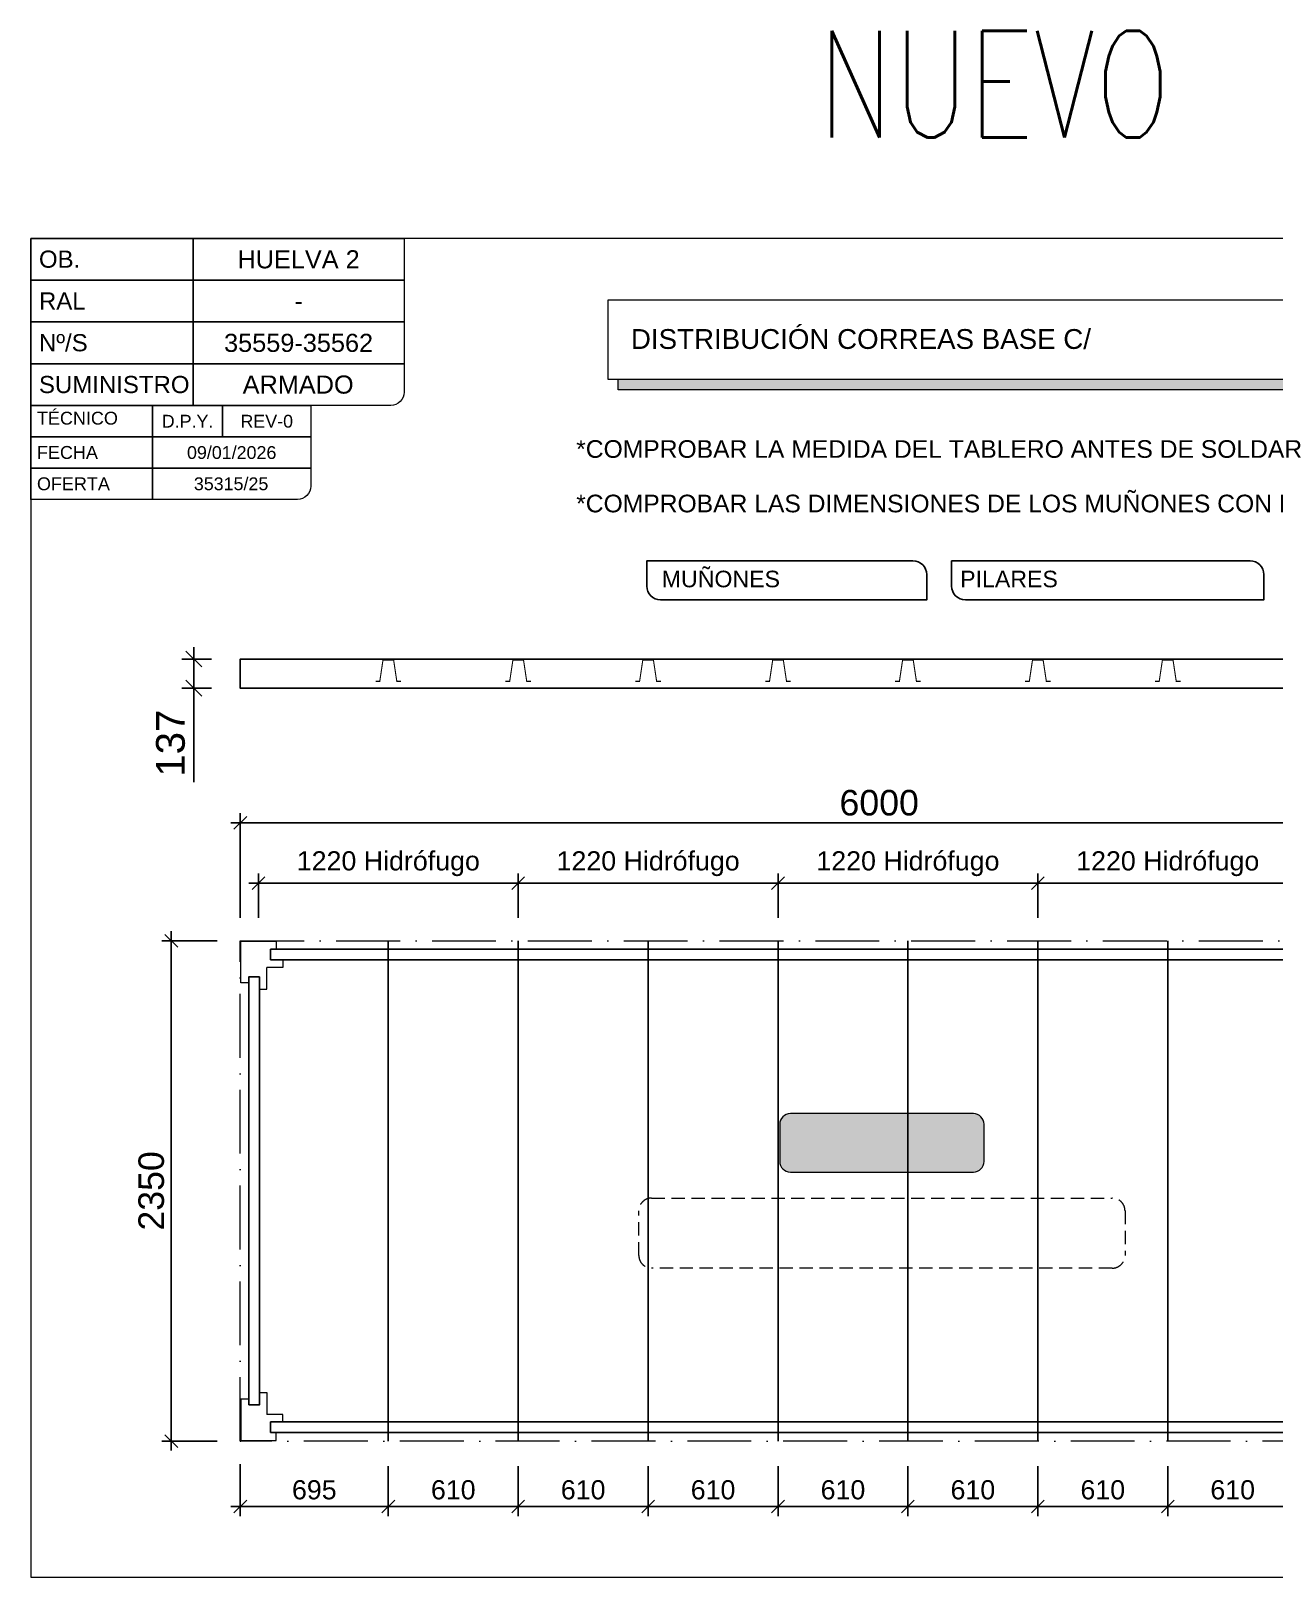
# Model space of a CAD drawing. Header units: millimetres. Extents: x 367645 to 474957, y -134457 to -104992.
# Drawn here: x 416651 to 422488, y -113025 to -105763 of the extents above; entities that cross this region are included whole.
import ezdxf
from ezdxf.enums import TextEntityAlignment as Align

# ---------------------------------------------------------------- set-up
doc = ezdxf.new("R2010")
doc.units = ezdxf.units.MM
doc.header["$LTSCALE"] = 25
doc.header["$PDMODE"] = 35
doc.header["$PDSIZE"] = 5
doc.linetypes.add('ACAD_ISO10W100', pattern=[18, 12, -3, 0, -3])
doc.linetypes.add('TRAZOS2', pattern=[0.375, 0.25, -0.125])
for name, color, linetype in [('_A-SOMBREJAT BLANC', 7, 'Continuous'), ('ALZ-CER-DIB', 8, 'Continuous'), ('ALZ-EST-BA-DIB', 3, 'Continuous'), ('CARRIL', 3, 'Continuous'), ('Ejes', 4, 'Continuous'), ('Estructura LF', 8, 'Continuous'), ('SOMBRAS', 7, 'Continuous'), ('TEXTO', 2, 'Continuous')]:
    doc.layers.add(name, color=color, linetype=linetype)
for name, color, linetype, lineweight in [('Cotas', 1, 'Continuous', 13), ('PL-LIM-CASETA', 8, 'ACAD_ISO10W100', 9), ('PL-PILARES', 2, 'Continuous', 18)]:
    doc.layers.add(name, color=color, linetype=linetype, lineweight=lineweight)
doc.styles.add('ARIAL', font='arial.ttf')
doc.styles.add('ROMANS', font='romans.shx', dxfattribs={"width": 0.75})
doc.styles.get("Standard").update_dxf_attribs({"font": 'arial.ttf'})
doc.dimstyles.new('PMP-T-60', dxfattribs={"dimscale": 60, "dimtxt": 1.8, "dimasz": 1, "dimexe": 0.75, "dimexo": 1.8, "dimgap": 0.5400000000000001, "dimtad": 1, "dimdec": 0, "dimzin": 0, "dimdsep": 46, "dimtxsty": 'ROMANS', "dimblk1": 'OBLIQUE', "dimblk2": 'OBLIQUE', "dimsah": 1, "dimcen": 1, "dimdle": 0.75, "dimadec": 0, "dimazin": 0, "dimtfac": 1, "dimtdec": 0, "dimtofl": 0, "dimtmove": 0, "dimatfit": 3, "dimldrblk": 'OBLIQUE', "dimfxl": 1, "dimtolj": 1, "dimtzin": 0, "dimarcsym": 0})
doc.dimstyles.new('PMP-T-75', dxfattribs={"dimscale": 75, "dimtxt": 1.8, "dimasz": 1, "dimexe": 0.75, "dimexo": 1.8, "dimgap": 0.5400000000000001, "dimtad": 1, "dimdec": 0, "dimzin": 0, "dimdsep": 46, "dimtxsty": 'ROMANS', "dimblk1": 'OBLIQUE', "dimblk2": 'OBLIQUE', "dimsah": 1, "dimcen": 1, "dimdle": 0.75, "dimadec": 0, "dimazin": 0, "dimtfac": 1, "dimtdec": 0, "dimtofl": 0, "dimtmove": 0, "dimatfit": 3, "dimldrblk": 'OBLIQUE', "dimfxl": 1, "dimtolj": 1, "dimtzin": 0, "dimarcsym": 0})

# ---------------------------------------------------------------- blocks, each defined once
blk = doc.blocks.new('_OBLIQUE')
at = {"color": 0, "linetype": 'ByBlock'}
blk.add_line((-0.5, -0.5), (0.5, 0.5), dxfattribs=at)
blk = doc.blocks.new('*D344')
at = {"layer": 'Cotas', "color": 0, "lineweight": -2, "transparency": 16777216}
for p, q in [((417416.0738188759, -108657.0565789912), (417416.0738188759, -108850.3065789911)), ((417498.7930660353, -108713.3065789912), (417359.8238188759, -108713.3065789912)), ((417498.7930660353, -108850.3065789911), (417359.8238188759, -108850.3065789911)), ((417416.0738188759, -108850.3065789911), (417416.0738188759, -109291.8693347892))]:
    blk.add_line(p, q, dxfattribs=at)
at = {"layer": 'Defpoints', "color": 0, "transparency": 16777216}
for p in [(417633.7930660352, -108713.3065789912), (417416.0738188759, -108850.3065789911), (417633.7930660354, -108850.3065789911)]:
    blk.add_point(p, dxfattribs=at)
at = {"layer": 'Cotas', "color": 0, "lineweight": -2, "transparency": 16777216, "xscale": 75, "yscale": 75, "zscale": 75}
for p, rotation in [((417416.0738188759, -108713.3065789912), 90), ((417416.0738188759, -108850.3065789911), 270)]:
    blk.add_blockref('_OBLIQUE', p, dxfattribs=dict(at, rotation=rotation))
at = {"layer": 'Cotas', "color": 0, "transparency": 16777216, "insert": (417306.6004218772, -109108.5879568902), "char_height": 135, "attachment_point": 5, "rotation": 90, "style": 'ARIAL'}
blk.add_mtext('\\A1;137', dxfattribs=at)
blk = doc.blocks.new('*D345')
at = {"layer": 'Cotas', "color": 0, "lineweight": -2, "transparency": 16777216}
for p, q in [((417309.8799635232, -109991.5867124924), (417309.8799635232, -112431.5867124924)), ((417525.7930660353, -110036.5867124923), (417264.8799635232, -110036.5867124923)), ((417525.7930660353, -112386.5867124925), (417264.8799635232, -112386.5867124925))]:
    blk.add_line(p, q, dxfattribs=at)
at = {"layer": 'Defpoints', "color": 0, "transparency": 16777216}
for p in [(417633.7930660354, -110036.5867124923), (417309.8799635232, -112386.5867124925), (417633.7930660354, -112386.5867124925)]:
    blk.add_point(p, dxfattribs=at)
at = {"layer": 'Cotas', "color": 0, "lineweight": -2, "transparency": 16777216, "xscale": 60, "yscale": 60, "zscale": 60}
for p, rotation in [((417309.8799635232, -110036.5867124923), 90), ((417309.8799635232, -112386.5867124925), 270)]:
    blk.add_blockref('_OBLIQUE', p, dxfattribs=dict(at, rotation=rotation))
at = {"layer": 'Cotas', "color": 0, "transparency": 16777216, "insert": (417216.170277302, -111211.5867124925), "char_height": 120, "attachment_point": 5, "rotation": 90, "style": 'ARIAL'}
blk.add_mtext('\\A1;2350', dxfattribs=at)
blk = doc.blocks.new('*D346')
at = {"layer": 'Cotas', "color": 0, "lineweight": -2, "transparency": 16777216}
for p, q in [((417633.7930660351, -109928.5867124923), (417633.7930660351, -109437.7321472028)), ((423633.7930660353, -109928.5867124923), (423633.7930660353, -109437.7321472028)), ((417588.793066035, -109482.7321472028), (423678.7930660351, -109482.7321472028))]:
    blk.add_line(p, q, dxfattribs=at)
at = {"layer": 'Defpoints', "color": 0, "transparency": 16777216}
for p in [(423633.7930660353, -109482.7321472028), (417633.7930660351, -110036.5867124923), (423633.7930660353, -110036.5867124923)]:
    blk.add_point(p, dxfattribs=at)
at = {"layer": 'Cotas', "color": 0, "lineweight": -2, "transparency": 16777216, "xscale": 60, "yscale": 60, "zscale": 60, "rotation": 180}
blk.add_blockref('_OBLIQUE', (417633.7930660351, -109482.7321472028), dxfattribs=at)
at = {"layer": 'Cotas', "color": 0, "lineweight": -2, "transparency": 16777216, "xscale": 60, "yscale": 60, "zscale": 60}
blk.add_blockref('_OBLIQUE', (423633.7930660353, -109482.7321472028), dxfattribs=at)
at = {"layer": 'Cotas', "color": 0, "transparency": 16777216, "insert": (420633.793066035, -109389.0633886762), "char_height": 120, "attachment_point": 5, "style": 'ARIAL'}
blk.add_mtext('\\A1;6000', dxfattribs=at)
blk = doc.blocks.new('*D348')
at = {"layer": 'Cotas', "color": 0, "lineweight": -2, "transparency": 16777216}
for p, q in [((417718.7930660353, -109928.5867124923), (417718.7930660353, -109721.3365785787)), ((418938.7930660353, -109928.5867124923), (418938.7930660353, -109721.3365785787)), ((417673.7930660353, -109766.3365785787), (418983.7930660353, -109766.3365785787))]:
    blk.add_line(p, q, dxfattribs=at)
at = {"layer": 'Defpoints', "color": 0, "transparency": 16777216}
for p in [(418938.7930660353, -109766.3365785787), (417718.7930660353, -110036.5867124923), (418938.7930660353, -110036.5867124923)]:
    blk.add_point(p, dxfattribs=at)
at = {"layer": 'Cotas', "color": 0, "lineweight": -2, "transparency": 16777216, "xscale": 60, "yscale": 60, "zscale": 60, "rotation": 180}
blk.add_blockref('_OBLIQUE', (417718.7930660353, -109766.3365785787), dxfattribs=at)
at = {"layer": 'Cotas', "color": 0, "lineweight": -2, "transparency": 16777216, "xscale": 60, "yscale": 60, "zscale": 60}
blk.add_blockref('_OBLIQUE', (418938.7930660353, -109766.3365785787), dxfattribs=at)
at = {"layer": 'Cotas', "color": 0, "transparency": 16777216, "insert": (418328.7930660353, -109674.9393070917), "char_height": 90, "attachment_point": 5, "style": 'ARIAL'}
blk.add_mtext('\\A1;1220 Hidrófugo', dxfattribs=at)
blk = doc.blocks.new('*D349')
at = {"layer": 'Cotas', "color": 0, "lineweight": -2, "transparency": 16777216}
for p, q in [((418328.7930660354, -112504.5867124923), (418328.7930660354, -112739.2944789973)), ((418938.7930660353, -112504.5867124923), (418938.7930660353, -112739.2944789973)), ((418283.7930660354, -112694.2944789973), (418983.7930660353, -112694.2944789973))]:
    blk.add_line(p, q, dxfattribs=at)
at = {"layer": 'Defpoints', "color": 0, "transparency": 16777216}
for p in [(418328.7930660354, -112396.5867124923), (418938.7930660353, -112396.5867124923), (418938.7930660353, -112694.2944789973)]:
    blk.add_point(p, dxfattribs=at)
at = {"layer": 'Cotas', "color": 0, "lineweight": -2, "transparency": 16777216, "xscale": 60, "yscale": 60, "zscale": 60, "rotation": 180}
blk.add_blockref('_OBLIQUE', (418328.7930660354, -112694.2944789973), dxfattribs=at)
at = {"layer": 'Cotas', "color": 0, "lineweight": -2, "transparency": 16777216, "xscale": 60, "yscale": 60, "zscale": 60}
blk.add_blockref('_OBLIQUE', (418938.7930660353, -112694.2944789973), dxfattribs=at)
at = {"layer": 'Cotas', "color": 0, "transparency": 16777216, "insert": (418633.7930660353, -112615.9429101023), "char_height": 90, "attachment_point": 5, "style": 'ARIAL'}
blk.add_mtext('\\A1;610', dxfattribs=at)
blk = doc.blocks.new('*D350')
at = {"layer": 'Cotas', "color": 0, "lineweight": -2, "transparency": 16777216}
for p, q in [((417633.7930660352, -112494.5867124923), (417633.7930660352, -112739.2944789973)), ((418328.7930660354, -112504.5867124923), (418328.7930660354, -112739.2944789973)), ((417588.7930660352, -112694.2944789973), (418373.7930660353, -112694.2944789973))]:
    blk.add_line(p, q, dxfattribs=at)
at = {"layer": 'Defpoints', "color": 0, "transparency": 16777216}
for p in [(417633.7930660352, -112386.5867124923), (418328.7930660354, -112396.5867124923), (418328.7930660354, -112694.2944789973)]:
    blk.add_point(p, dxfattribs=at)
at = {"layer": 'Cotas', "color": 0, "lineweight": -2, "transparency": 16777216, "xscale": 60, "yscale": 60, "zscale": 60, "rotation": 180}
blk.add_blockref('_OBLIQUE', (417633.7930660352, -112694.2944789973), dxfattribs=at)
at = {"layer": 'Cotas', "color": 0, "lineweight": -2, "transparency": 16777216, "xscale": 60, "yscale": 60, "zscale": 60}
blk.add_blockref('_OBLIQUE', (418328.7930660354, -112694.2944789973), dxfattribs=at)
at = {"layer": 'Cotas', "color": 0, "transparency": 16777216, "insert": (417981.2930660353, -112615.9429101023), "char_height": 90, "attachment_point": 5, "style": 'ARIAL'}
blk.add_mtext('\\A1;695', dxfattribs=at)
blk = doc.blocks.new('*D352')
at = {"layer": 'Cotas', "color": 0, "lineweight": -2, "transparency": 16777216}
for p, q in [((418938.7930660353, -109928.5867124923), (418938.7930660353, -109721.3365785787)), ((420158.7930660353, -109928.5867124923), (420158.7930660353, -109721.3365785787)), ((418893.7930660354, -109766.3365785787), (420203.7930660353, -109766.3365785787))]:
    blk.add_line(p, q, dxfattribs=at)
at = {"layer": 'Defpoints', "color": 0, "transparency": 16777216}
for p in [(420158.7930660353, -109766.3365785787), (418938.7930660353, -110036.5867124923), (420158.7930660353, -110036.5867124923)]:
    blk.add_point(p, dxfattribs=at)
at = {"layer": 'Cotas', "color": 0, "lineweight": -2, "transparency": 16777216, "xscale": 60, "yscale": 60, "zscale": 60, "rotation": 180}
blk.add_blockref('_OBLIQUE', (418938.7930660353, -109766.3365785787), dxfattribs=at)
at = {"layer": 'Cotas', "color": 0, "lineweight": -2, "transparency": 16777216, "xscale": 60, "yscale": 60, "zscale": 60}
blk.add_blockref('_OBLIQUE', (420158.7930660353, -109766.3365785787), dxfattribs=at)
at = {"layer": 'Cotas', "color": 0, "transparency": 16777216, "insert": (419548.7930660353, -109674.9393070917), "char_height": 90, "attachment_point": 5, "style": 'ARIAL'}
blk.add_mtext('\\A1;1220 Hidrófugo', dxfattribs=at)
blk = doc.blocks.new('*D353')
at = {"layer": 'Cotas', "color": 0, "lineweight": -2, "transparency": 16777216}
for p, q in [((419548.7930660354, -112504.5867124923), (419548.7930660354, -112739.2944789973)), ((420158.7930660353, -112504.5867124923), (420158.7930660353, -112739.2944789973)), ((419503.7930660354, -112694.2944789973), (420203.7930660353, -112694.2944789973))]:
    blk.add_line(p, q, dxfattribs=at)
at = {"layer": 'Defpoints', "color": 0, "transparency": 16777216}
for p in [(419548.7930660354, -112396.5867124923), (420158.7930660353, -112396.5867124923), (420158.7930660353, -112694.2944789973)]:
    blk.add_point(p, dxfattribs=at)
at = {"layer": 'Cotas', "color": 0, "lineweight": -2, "transparency": 16777216, "xscale": 60, "yscale": 60, "zscale": 60, "rotation": 180}
blk.add_blockref('_OBLIQUE', (419548.7930660354, -112694.2944789973), dxfattribs=at)
at = {"layer": 'Cotas', "color": 0, "lineweight": -2, "transparency": 16777216, "xscale": 60, "yscale": 60, "zscale": 60}
blk.add_blockref('_OBLIQUE', (420158.7930660353, -112694.2944789973), dxfattribs=at)
at = {"layer": 'Cotas', "color": 0, "transparency": 16777216, "insert": (419853.7930660353, -112615.9429101023), "char_height": 90, "attachment_point": 5, "style": 'ARIAL'}
blk.add_mtext('\\A1;610', dxfattribs=at)
blk = doc.blocks.new('*D354')
at = {"layer": 'Cotas', "color": 0, "lineweight": -2, "transparency": 16777216}
for p, q in [((420158.7930660353, -109928.5867124923), (420158.7930660353, -109721.3365785786)), ((421378.7930660354, -109928.5867124923), (421378.7930660354, -109721.3365785786)), ((420113.7930660354, -109766.3365785786), (421423.7930660353, -109766.3365785786))]:
    blk.add_line(p, q, dxfattribs=at)
at = {"layer": 'Defpoints', "color": 0, "transparency": 16777216}
for p in [(421378.7930660354, -109766.3365785786), (420158.7930660353, -110036.5867124923), (421378.7930660354, -110036.5867124923)]:
    blk.add_point(p, dxfattribs=at)
at = {"layer": 'Cotas', "color": 0, "lineweight": -2, "transparency": 16777216, "xscale": 60, "yscale": 60, "zscale": 60, "rotation": 180}
blk.add_blockref('_OBLIQUE', (420158.7930660353, -109766.3365785786), dxfattribs=at)
at = {"layer": 'Cotas', "color": 0, "lineweight": -2, "transparency": 16777216, "xscale": 60, "yscale": 60, "zscale": 60}
blk.add_blockref('_OBLIQUE', (421378.7930660354, -109766.3365785786), dxfattribs=at)
at = {"layer": 'Cotas', "color": 0, "transparency": 16777216, "insert": (420768.7930660354, -109674.9393070916), "char_height": 90, "attachment_point": 5, "style": 'ARIAL'}
blk.add_mtext('\\A1;1220 Hidrófugo', dxfattribs=at)
blk = doc.blocks.new('*D355')
at = {"layer": 'Cotas', "color": 0, "lineweight": -2, "transparency": 16777216}
for p, q in [((420768.7930660354, -112504.5867124923), (420768.7930660354, -112739.2944789973)), ((421378.7930660354, -112504.5867124923), (421378.7930660354, -112739.2944789973)), ((420723.7930660354, -112694.2944789973), (421423.7930660353, -112694.2944789973))]:
    blk.add_line(p, q, dxfattribs=at)
at = {"layer": 'Defpoints', "color": 0, "transparency": 16777216}
for p in [(420768.7930660354, -112396.5867124923), (421378.7930660354, -112396.5867124923), (421378.7930660354, -112694.2944789973)]:
    blk.add_point(p, dxfattribs=at)
at = {"layer": 'Cotas', "color": 0, "lineweight": -2, "transparency": 16777216, "xscale": 60, "yscale": 60, "zscale": 60, "rotation": 180}
blk.add_blockref('_OBLIQUE', (420768.7930660354, -112694.2944789973), dxfattribs=at)
at = {"layer": 'Cotas', "color": 0, "lineweight": -2, "transparency": 16777216, "xscale": 60, "yscale": 60, "zscale": 60}
blk.add_blockref('_OBLIQUE', (421378.7930660354, -112694.2944789973), dxfattribs=at)
at = {"layer": 'Cotas', "color": 0, "transparency": 16777216, "insert": (421073.7930660353, -112615.9429101023), "char_height": 90, "attachment_point": 5, "style": 'ARIAL'}
blk.add_mtext('\\A1;610', dxfattribs=at)
blk = doc.blocks.new('*D356')
at = {"layer": 'Cotas', "color": 0, "lineweight": -2, "transparency": 16777216}
for p, q in [((421378.7930660354, -109928.5867124923), (421378.7930660354, -109721.3365785786)), ((422598.7930660354, -109928.5867124923), (422598.7930660354, -109721.3365785786)), ((421333.7930660354, -109766.3365785786), (422643.7930660353, -109766.3365785786))]:
    blk.add_line(p, q, dxfattribs=at)
at = {"layer": 'Defpoints', "color": 0, "transparency": 16777216}
for p in [(422598.7930660354, -109766.3365785786), (421378.7930660354, -110036.5867124923), (422598.7930660354, -110036.5867124923)]:
    blk.add_point(p, dxfattribs=at)
at = {"layer": 'Cotas', "color": 0, "lineweight": -2, "transparency": 16777216, "xscale": 60, "yscale": 60, "zscale": 60, "rotation": 180}
blk.add_blockref('_OBLIQUE', (421378.7930660354, -109766.3365785786), dxfattribs=at)
at = {"layer": 'Cotas', "color": 0, "lineweight": -2, "transparency": 16777216, "xscale": 60, "yscale": 60, "zscale": 60}
blk.add_blockref('_OBLIQUE', (422598.7930660354, -109766.3365785786), dxfattribs=at)
at = {"layer": 'Cotas', "color": 0, "transparency": 16777216, "insert": (421988.7930660354, -109674.9393070916), "char_height": 90, "attachment_point": 5, "style": 'ARIAL'}
blk.add_mtext('\\A1;1220 Hidrófugo', dxfattribs=at)
blk = doc.blocks.new('*D357')
at = {"layer": 'Cotas', "color": 0, "lineweight": -2, "transparency": 16777216}
for p, q in [((421988.7930660354, -112504.5867124923), (421988.7930660354, -112739.2944789973)), ((422598.7930660354, -112504.5867124923), (422598.7930660354, -112739.2944789973)), ((421943.7930660354, -112694.2944789973), (422643.7930660353, -112694.2944789973))]:
    blk.add_line(p, q, dxfattribs=at)
at = {"layer": 'Defpoints', "color": 0, "transparency": 16777216}
for p in [(421988.7930660354, -112396.5867124923), (422598.7930660354, -112396.5867124923), (422598.7930660354, -112694.2944789973)]:
    blk.add_point(p, dxfattribs=at)
at = {"layer": 'Cotas', "color": 0, "lineweight": -2, "transparency": 16777216, "xscale": 60, "yscale": 60, "zscale": 60, "rotation": 180}
blk.add_blockref('_OBLIQUE', (421988.7930660354, -112694.2944789973), dxfattribs=at)
at = {"layer": 'Cotas', "color": 0, "lineweight": -2, "transparency": 16777216, "xscale": 60, "yscale": 60, "zscale": 60}
blk.add_blockref('_OBLIQUE', (422598.7930660354, -112694.2944789973), dxfattribs=at)
at = {"layer": 'Cotas', "color": 0, "transparency": 16777216, "insert": (422293.7930660353, -112615.9429101023), "char_height": 90, "attachment_point": 5, "style": 'ARIAL'}
blk.add_mtext('\\A1;610', dxfattribs=at)
blk = doc.blocks.new('*D358')
at = {"layer": 'Cotas', "color": 0, "lineweight": -2, "transparency": 16777216}
for p, q in [((418938.7930660354, -112504.5867124924), (418938.7930660354, -112739.2944789974)), ((419548.7930660353, -112504.5867124924), (419548.7930660353, -112739.2944789974)), ((418893.7930660355, -112694.2944789974), (419593.7930660353, -112694.2944789974))]:
    blk.add_line(p, q, dxfattribs=at)
at = {"layer": 'Defpoints', "color": 0, "transparency": 16777216}
for p in [(418938.7930660354, -112396.5867124924), (419548.7930660353, -112396.5867124924), (419548.7930660353, -112694.2944789974)]:
    blk.add_point(p, dxfattribs=at)
at = {"layer": 'Cotas', "color": 0, "lineweight": -2, "transparency": 16777216, "xscale": 60, "yscale": 60, "zscale": 60, "rotation": 180}
blk.add_blockref('_OBLIQUE', (418938.7930660354, -112694.2944789974), dxfattribs=at)
at = {"layer": 'Cotas', "color": 0, "lineweight": -2, "transparency": 16777216, "xscale": 60, "yscale": 60, "zscale": 60}
blk.add_blockref('_OBLIQUE', (419548.7930660353, -112694.2944789974), dxfattribs=at)
at = {"layer": 'Cotas', "color": 0, "transparency": 16777216, "insert": (419243.7930660354, -112615.9429101024), "char_height": 90, "attachment_point": 5, "style": 'ARIAL'}
blk.add_mtext('\\A1;610', dxfattribs=at)
blk = doc.blocks.new('*D359')
at = {"layer": 'Cotas', "color": 0, "lineweight": -2, "transparency": 16777216}
for p, q in [((420158.7930660356, -112504.5867124923), (420158.7930660356, -112739.2944789973)), ((420768.7930660354, -112504.5867124923), (420768.7930660354, -112739.2944789973)), ((420113.7930660356, -112694.2944789973), (420813.7930660353, -112694.2944789973))]:
    blk.add_line(p, q, dxfattribs=at)
at = {"layer": 'Defpoints', "color": 0, "transparency": 16777216}
for p in [(420158.7930660356, -112396.5867124923), (420768.7930660354, -112396.5867124923), (420768.7930660354, -112694.2944789973)]:
    blk.add_point(p, dxfattribs=at)
at = {"layer": 'Cotas', "color": 0, "lineweight": -2, "transparency": 16777216, "xscale": 60, "yscale": 60, "zscale": 60, "rotation": 180}
blk.add_blockref('_OBLIQUE', (420158.7930660356, -112694.2944789973), dxfattribs=at)
at = {"layer": 'Cotas', "color": 0, "lineweight": -2, "transparency": 16777216, "xscale": 60, "yscale": 60, "zscale": 60}
blk.add_blockref('_OBLIQUE', (420768.7930660354, -112694.2944789973), dxfattribs=at)
at = {"layer": 'Cotas', "color": 0, "transparency": 16777216, "insert": (420463.7930660354, -112615.9429101023), "char_height": 90, "attachment_point": 5, "style": 'ARIAL'}
blk.add_mtext('\\A1;610', dxfattribs=at)
blk = doc.blocks.new('*D360')
at = {"layer": 'Cotas', "color": 0, "lineweight": -2, "transparency": 16777216}
for p, q in [((421378.7930660356, -112504.5867124923), (421378.7930660356, -112739.2944789973)), ((421988.7930660354, -112504.5867124923), (421988.7930660354, -112739.2944789973)), ((421333.7930660356, -112694.2944789973), (422033.7930660353, -112694.2944789973))]:
    blk.add_line(p, q, dxfattribs=at)
at = {"layer": 'Defpoints', "color": 0, "transparency": 16777216}
for p in [(421378.7930660356, -112396.5867124923), (421988.7930660354, -112396.5867124923), (421988.7930660354, -112694.2944789973)]:
    blk.add_point(p, dxfattribs=at)
at = {"layer": 'Cotas', "color": 0, "lineweight": -2, "transparency": 16777216, "xscale": 60, "yscale": 60, "zscale": 60, "rotation": 180}
blk.add_blockref('_OBLIQUE', (421378.7930660356, -112694.2944789973), dxfattribs=at)
at = {"layer": 'Cotas', "color": 0, "lineweight": -2, "transparency": 16777216, "xscale": 60, "yscale": 60, "zscale": 60}
blk.add_blockref('_OBLIQUE', (421988.7930660354, -112694.2944789973), dxfattribs=at)
at = {"layer": 'Cotas', "color": 0, "transparency": 16777216, "insert": (421683.7930660354, -112615.9429101023), "char_height": 90, "attachment_point": 5, "style": 'ARIAL'}
blk.add_mtext('\\A1;610', dxfattribs=at)
blk = doc.blocks.new('RECUADROS MEDIDAS PILARES - MUÑONES')
at = {"layer": 'TEXTO', "color": 5}
for points in [[(-181.7848605138133, 0), (-1431.506919385923, 0), (-1431.506919385923, -118.572536593565, 0.4142135623730951), (-1366.661986156832, -183.417469822627), (-116.9399272845476, -183.417469822627), (-116.9399272845476, -64.84493322912022, 0.4142135623730951)], [(1401.150586014671, 0), (0, 0), (0, -118.572536593565, 0.4142135623730951), (64.84493322909111, -183.417469822627), (1465.995519243588, -183.417469822627), (1465.995519243588, -64.84493322912022, 0.4142135623730951)]]:
    blk.add_lwpolyline(points, format="xyb", close=True, dxfattribs=at)
at = {"layer": 'TEXTO', "color": 5, "style": 'ARIAL'}
for s, p in [(' MUÑONES ', (-1391.560626826074, -124.1830782154284)), ('PILARES ', (39.94629256002372, -124.1830782154284))]:
    blk.add_text(s, height=77.8139198748949, dxfattribs=at).set_placement(p)
for tag, p in [('MUÑONES', (-167.1637285270844, -91.70873491129896)), ('PILARES', (1415.771718001051, -91.70873491129896))]:
    blk.add_attdef(tag, text='', height=77.8139198748949, dxfattribs=at).set_placement(p, align=Align.MIDDLE_RIGHT)
blk = doc.blocks.new('RECUADRO TÍTULO PLANO')
at = {"layer": '_A-SOMBREJAT BLANC'}
h = blk.add_hatch(color=7, dxfattribs=at)
h.dxf.hatch_style = 1
h.paths.add_polyline_path([(1676.562965167686, -47.15003236467601), (1625.051092675828, -47.15003236467601), (1625.051092675828, -374.2477432525484), (-1577.90106031124, -374.2477432525484), (-1577.90106031124, -421.3977756172243), (1676.562965167686, -421.3977756172243)])
at = {"layer": 'Cotas'}
blk.add_lwpolyline([(-1625.051092675828, 0), (1625.051092675828, 0), (1625.051092675828, -374.2477432525484), (-1625.051092675828, -374.2477432525484)], close=True, dxfattribs=at)
blk.add_lwpolyline([(1625.051092675828, -47.15003236467601), (1676.562965167686, -47.15003236467601), (1676.562965167686, -421.3977756172243), (-1577.90106031124, -421.3977756172243), (-1577.90106031124, -374.2477432525484)], dxfattribs=at)
at = {"layer": 'TEXTO', "style": 'ARIAL'}
blk.add_text('DISTRIBUCIÓN CORREAS BASE C/', height=93.09413147860595, dxfattribs=at).set_placement((-1517.966445282858, -229.8752468653838))
blk.add_attdef('TABLERO', (717.3500722852768, -229.8752468653983), '', height=93.09413147860595, dxfattribs=at)
blk = doc.blocks.new('CORREA BASE')
at = {"layer": 'ALZ-CER-DIB', "const_width": 5}
blk.add_lwpolyline([(-60, -100), (-40, -100), (-25, 0), (25, 0), (40, -100), (60, -100)], dxfattribs=at)
blk = doc.blocks.new('RECUADRO TABLERO Y SUELO')
at = {"layer": 'Cotas', "linetype": 'TRAZOS2', "ltscale": 10, "transparency": 33554559}
blk.add_lwpolyline([(-1081.597046915442, 164.5221550817659), (1081.597046915267, 164.5221550817659, -0.4142135623730951), (1141.546507990686, 104.5726940063759), (1141.546507990686, -104.5726940063468, -0.4142135623730951), (1081.597046915267, -164.5221550817659), (-1081.597046915442, -164.5221550817659, -0.4142135623730951), (-1141.546507990744, -104.5726940063468), (-1141.546507990744, 104.5726940063759, -0.4142135623730951)], format="xyb", close=True, dxfattribs=at)
at = {"layer": 'TEXTO', "style": 'ARIAL'}
blk.add_attdef('TABLERO_SUELO', text='', height=107.909, dxfattribs=at).set_placement((0, 0), align=Align.MIDDLE_CENTER)
blk = doc.blocks.new('PILAR PANEL 50 ANCHO 2350')
at = {"layer": 'PL-PILARES'}
for p, q in [((0, 0), (-2, 0)), ((-169, -2.000000000014551), (-169, -40.00000000001453)), ((-2, -2.000000000014551), (-169, -2.000000000014551)), ((-169, -40.00000000001453), (-141.9999999999418, -39.99999999998546)), ((-141.9999999999418, -39.99999999998546), (-141.9999999998836, -89.99999999998545)), ((-2, -197.0000000000145), (-2, -2.000000000014551)), ((-200, -89.99999999995634), (-141.9999999998836, -89.99999999998545)), ((-200, -89.99999999995634), (-200, -124.9999999999563)), ((-200, -124.9999999999563), (-124.9999999999418, -124.9999999999563)), ((-124.9999999998836, -228.0000000000145), (-124.9999999999418, -124.9999999999563)), ((-40, -170.0000000000145), (-89.99999999994178, -170.0000000000145)), ((-89.99999999994178, -170.0000000000145), (-89.99999999994178, -228.0000000000145)), ((-40, -170.0000000000145), (-40, -197.0000000000145)), ((-89.99999999988358, -228.0000000000145), (-124.9999999998836, -228.0000000000145))]:
    blk.add_line(p, q, dxfattribs=at)
blk.add_lwpolyline([(-40, -197.0000000000145), (-2, -197.0000000000145)], dxfattribs=at)
blk = doc.blocks.new('BLOQUE NÚMERO SERIE')
at = {"layer": 'SOMBRAS', "transparency": 33554495}
h = blk.add_hatch(color=3, dxfattribs=at)
h.dxf.hatch_style = 1
edge = h.paths.add_edge_path()
edge.add_arc((-429.9241278418628, 87.21737621191991), 50.00000000008737, 89.99999999989983, 179.9999999998998)
edge.add_line((-479.9241278419501, 87.21737621200737), (-479.9241278419501, -87.21737621199283))
edge.add_arc((-429.9241278418627, -87.21737621190539), 50.00000000008743, 180.0000000001001, 270.0000000001001)
edge.add_line((-429.9241278417754, -137.2173762119928), (429.9241278416594, -137.2173762119928))
edge.add_arc((429.9241278417174, -87.2173762119348), 50.00000000005797, 269.9999999999335, 359.9999999999336)
edge.add_line((479.9241278417754, -87.21737621199281), (479.9241278417754, 87.21737621200737))
edge.add_arc((429.9241278417174, 87.21737621194931), 50.00000000005792, 6.64894e-11, 90.0000000000665)
edge.add_line((429.9241278416594, 137.2173762120073), (-429.9241278417754, 137.2173762120073))
at = {"layer": 'Cotas', "color": 2}
blk.add_lwpolyline([(-429.9241278417754, 137.2173762120073, 0.4142135623730951), (-479.9241278419501, 87.21737621200737), (-479.9241278419501, -87.21737621199281, 0.4142135623730951), (-429.9241278417754, -137.2173762119928), (429.9241278416594, -137.2173762119928, 0.4142135623730951), (479.9241278417754, -87.21737621199281), (479.9241278417754, 87.21737621200737, 0.4142135623730951), (429.9241278416594, 137.2173762120073)], format="xyb", close=True, dxfattribs=at)
at = {"layer": 'TEXTO', "style": 'ARIAL'}
blk.add_attdef('SERIE', text='', height=90, dxfattribs=at).set_placement((-1.164153e-10, 1.45519e-11), align=Align.MIDDLE_CENTER)

msp = doc.modelspace()

# ---------------------------------------------------------------- linework, layer by layer
at = {"layer": 'ALZ-EST-BA-DIB', "color": 3, "elevation": 3.567037e-10}
msp.add_lwpolyline([(423633.7930660353, -108713.3065789996), (423633.7930660353, -108850.306578991), (417633.7930660351, -108850.306578991), (417633.7930660351, -108713.3065789911)], close=True, dxfattribs=at)
at = {"layer": 'CARRIL', "color": 8}
for points in [[(417775.7930660352, -110126.5867124923), (423491.7930660352, -110126.5867124923), (423491.7930660352, -110076.5867124923), (417775.7930660352, -110076.5867124923)], [(417673.7930660353, -112216.5867124923), (417723.7930660353, -112216.5867124923), (417723.7930660353, -110206.5867124923), (417673.7930660353, -110206.5867124923)], [(417775.7930660352, -112346.5867124923), (423491.7930660352, -112346.5867124923), (423491.7930660352, -112296.5867124923), (417775.7930660352, -112296.5867124923)]]:
    msp.add_lwpolyline(points, close=True, dxfattribs=at)
at = {"layer": 'Cotas', "elevation": 1.457009e-10}
for points in [[(416650.6232348925, -106737.7698060971), (417411.8915387533, -106737.7698060971), (417411.8915387533, -106934.031517849), (416650.6232348925, -106934.031517849)], [(416650.6232348925, -113025.3543739985), (425541.7514972026, -113025.3543739985), (425541.7514972026, -106737.7698060971), (416650.6232348925, -106737.7698060971)], [(417411.8915387533, -106737.7698060971), (418403.1021435571, -106737.7698060971), (418403.1021435571, -106934.031517849), (417411.8915387533, -106934.031517849)], [(416650.6232348925, -106934.031517849), (417411.8915387533, -106934.031517849), (417411.8915387533, -107130.293229601), (416650.6232348925, -107130.293229601)], [(417411.8915387533, -106934.031517849), (418403.1021435571, -106934.031517849), (418403.1021435571, -107130.293229601), (417411.8915387533, -107130.293229601)], [(416650.6232348925, -107130.293229601), (417411.8915387533, -107130.293229601), (417411.8915387533, -107326.5549413529), (416650.6232348925, -107326.5549413529)], [(417411.8915387533, -107130.293229601), (418403.1021435571, -107130.293229601), (418403.1021435571, -107326.5549413529), (417411.8915387533, -107326.5549413529)], [(416650.6232348925, -107326.5549413529), (417411.8915387533, -107326.5549413529), (417411.8915387533, -107522.816653105), (416650.6232348925, -107522.816653105)], [(416650.6232348925, -107522.816653105), (417221.5744627871, -107522.816653105), (417221.5744627871, -107670.012936919), (416650.6232348925, -107670.012936919)], [(417221.5744627871, -107522.816653105), (417964.9824163903, -107522.816653105), (417964.9824163903, -107670.012936919), (417221.5744627871, -107670.012936919)], [(417550.9215925194, -107522.816653105), (417550.9215925194, -107670.012936919)], [(416650.6232348925, -107670.012936919), (417221.5744627871, -107670.012936919), (417221.5744627871, -107817.2092207329), (416650.6232348925, -107817.2092207329)], [(417221.5744627871, -107670.012936919), (417964.9824163903, -107670.012936919), (417964.9824163903, -107817.2092207329), (417221.5744627871, -107817.2092207329)], [(416650.6232348925, -107817.2092207329), (417221.5744627871, -107817.2092207329), (417221.5744627871, -107964.4055045469), (416650.6232348925, -107964.4055045469)]]:
    msp.add_lwpolyline(points, close=True, dxfattribs=at)
for points in [[(417411.8915387533, -107326.5549413529), (418403.1021435571, -107326.5549413529), (418403.1021435571, -107460.2012924311, -0.4142135623730951), (418340.4896382569, -107522.816653105), (417411.8915387533, -107522.816653105)], [(417221.5744627871, -107817.2092207329), (417964.9824163903, -107817.2092207329), (417964.9824163903, -107901.790143873, -0.4142135623730951), (417902.3699110907, -107964.4055045469), (417221.5744627871, -107964.4055045469)]]:
    msp.add_lwpolyline(points, format="xyb", close=True, dxfattribs=at)
at = {"layer": 'Ejes'}
for p, q in [((418328.7930660353, -110036.5867124923), (418328.7930660353, -112386.5867124923)), ((418938.7930660353, -110036.5867124923), (418938.7930660353, -112386.5867124923)), ((419548.7930660353, -110036.5867124923), (419548.7930660353, -112386.5867124923)), ((420158.7930660353, -110036.5867124923), (420158.7930660353, -112386.5867124923)), ((420768.7930660354, -110036.5867124923), (420768.7930660354, -112386.5867124923)), ((421378.7930660354, -110036.5867124923), (421378.7930660354, -112386.5867124923)), ((421988.7930660354, -110036.5867124923), (421988.7930660354, -112386.5867124923))]:
    msp.add_line(p, q, dxfattribs=at)
at = {"layer": 'Estructura LF'}
msp.add_line((417673.7930660353, -110206.5867124923), (417713.7930660351, -110206.5867124923), dxfattribs=at)
at = {"layer": 'PL-LIM-CASETA', "color": 253}
msp.add_lwpolyline([(417633.7930660351, -110036.5867124923), (423633.7930660353, -110036.5867124923), (423633.7930660353, -112386.5867124923), (417633.7930660351, -112386.5867124923)], close=True, dxfattribs=at)

# ---------------------------------------------------------------- block references
for name, p in [('RECUADRO TÍTULO PLANO', (420985.9827332678, -107027.0167239165)), ('RECUADROS MEDIDAS PILARES - MUÑONES', (420973.9829166701, -108252.268732267)), ('CORREA BASE', (418328.7930660353, -108718.3065789995)), ('CORREA BASE', (418938.7930660353, -108718.3065789995)), ('CORREA BASE', (419548.7930660353, -108718.3065789995)), ('CORREA BASE', (420158.7930660353, -108718.3065789995)), ('CORREA BASE', (420768.7930660354, -108718.3065789994)), ('CORREA BASE', (421378.7930660354, -108718.3065789994)), ('CORREA BASE', (421988.7930660354, -108718.3065789994)), ('BLOQUE NÚMERO SERIE', (420646.6475047874, -110985.9500500805)), ('RECUADRO TABLERO Y SUELO', (420646.6475047874, -111409.9185960344))]:
    msp.add_blockref(name, p)
at = {"layer": 'PL-PILARES', "xscale": -1}
msp.add_blockref('PILAR PANEL 50 ANCHO 2350', (417633.7930660352, -110036.5867124923), dxfattribs=at)
at = {"layer": 'PL-PILARES', "rotation": 180}
msp.add_blockref('PILAR PANEL 50 ANCHO 2350', (417633.7930660352, -112386.5867124923), dxfattribs=at)

# ---------------------------------------------------------------- texts
at = {"layer": 'CARRIL', "insert": (420346.638487928, -105763.3378919169), "char_height": 500, "width": 5579.14777942372, "attachment_point": 1, "style": 'ROMANS'}
msp.add_mtext('NUEVO', dxfattribs=at)
at = {"layer": 'TEXTO', "style": 'ARIAL'}
for s, p in [('HUELVA 2', (417907.496841155, -106835.9006619731)), ('-', (417907.496841155, -107032.1623737251)), ('ARMADO', (417905.4048471018, -107424.3203013939))]:
    msp.add_text(s, height=84.99167612187583, dxfattribs=at).set_placement(p, align=Align.MIDDLE_CENTER)
at = {"layer": 'TEXTO', "color": 6, "style": 'ARIAL'}
msp.add_text('35559-35562', height=84.99167612187583, dxfattribs=at).set_placement((417907.496841155, -107228.424085477), align=Align.MIDDLE_CENTER)
at = {"layer": 'TEXTO', "color": 7, "style": 'ARIAL'}
for s, p in [('D.P.Y.', (417386.2480276535, -107596.414795012)), ('REV-0', (417757.952004455, -107596.414795012)), ('09/01/2026', (417593.2784395889, -107743.611078826))]:
    msp.add_text(s, height=60.02563778115921, dxfattribs=at).set_placement(p, align=Align.MIDDLE_CENTER)
at = {"layer": 'TEXTO', "style": 'ARIAL'}
for s, p in [('*COMPROBAR LA MEDIDA DEL TABLERO ANTES DE SOLDAR', (419211.0085494426, -107768.3865141967)), ('*COMPROBAR LAS DIMENSIONES DE LOS MUÑONES CON LOS PILARES', (419211.0085494426, -108024.3942201258))]:
    msp.add_text(s, height=82.86719530218696, dxfattribs=at).set_placement(p)
at = {"layer": 'TEXTO', "color": 4, "style": 'ARIAL'}
msp.add_text('35315/25', height=60.02563778115921, dxfattribs=at).set_placement((417590.5067497867, -107890.345475142), align=Align.MIDDLE_CENTER)
at = {"layer": 'TEXTO', "char_height": 80.62744482520085, "width": 1307.133102081609, "attachment_point": 1}
for s, insert in [('OB.', (416688.3496233185, -106794.9639927316)), ('RAL', (416688.3496233185, -106991.2257044836)), ('Nº/S ', (416688.3496233185, -107187.4874162355)), ('SUMINISTRO', (416688.3496233185, -107383.7491279875))]:
    msp.add_mtext(s, dxfattribs=dict(at, insert=insert))
at = {"layer": 'TEXTO', "color": 7, "char_height": 60.47058361890055, "width": 1307.133102081609, "attachment_point": 1}
for s, insert in [('TÉCNICO', (416678.9180262123, -107551.9543936212)), ('FECHA', (416678.9180262123, -107712.9085768947))]:
    msp.add_mtext(s, dxfattribs=dict(at, insert=insert))
at = {"layer": 'TEXTO', "color": 4, "insert": (416678.9180262123, -107860.1048607087), "char_height": 60.47058361890055, "width": 1307.133102081609, "attachment_point": 1}
msp.add_mtext('OFERTA', dxfattribs=at)

# ---------------------------------------------------------------- dimensions: what is measured, and where the dimension line sits
at = {"layer": 'Cotas', "color": 5}
dim = msp.add_linear_dim(base=(417416.0738188759, -108850.3065789911), p1=(417633.7930660348, -108713.3065789911), p2=(417633.7930660351, -108850.306578991), angle=90, dimstyle='PMP-T-75', override={"dimtxsty": 'ARIAL'}, dxfattribs=at)
dim.commit()
dim.dimension.update_dxf_attribs({"geometry": '*D344', "text_midpoint": (417306.6004218772, -109108.5879568902)})
at = {"layer": 'Cotas'}
for base, p1, p2, override, picture, middle in [((423633.7930660353, -109482.7321472028), (417633.7930660351, -110036.5867124923), (423633.7930660353, -110036.5867124923), {"dimtxt": 2, "dimtxsty": 'ARIAL'}, '*D346', (420633.793066035, -109389.0633886762)), ((418328.7930660354, -112694.2944789973), (417633.7930660352, -112386.5867124923), (418328.7930660354, -112396.5867124923), {"dimtxt": 1.5, "dimtxsty": 'ARIAL'}, '*D350', (417981.2930660353, -112615.9429101023)), ((418938.7930660353, -112694.2944789973), (418328.7930660354, -112396.5867124923), (418938.7930660353, -112396.5867124923), {"dimtxt": 1.5, "dimtxsty": 'ARIAL'}, '*D349', (418633.7930660353, -112615.9429101023)), ((419548.7930660353, -112694.2944789974), (418938.7930660354, -112396.5867124924), (419548.7930660353, -112396.5867124924), {"dimtxt": 1.5, "dimtxsty": 'ARIAL'}, '*D358', (419243.7930660354, -112615.9429101024)), ((420158.7930660353, -112694.2944789973), (419548.7930660354, -112396.5867124923), (420158.7930660353, -112396.5867124923), {"dimtxt": 1.5, "dimtxsty": 'ARIAL'}, '*D353', (419853.7930660353, -112615.9429101023)), ((420768.7930660354, -112694.2944789973), (420158.7930660356, -112396.5867124923), (420768.7930660354, -112396.5867124923), {"dimtxt": 1.5, "dimtxsty": 'ARIAL'}, '*D359', (420463.7930660354, -112615.9429101023)), ((421378.7930660354, -112694.2944789973), (420768.7930660354, -112396.5867124923), (421378.7930660354, -112396.5867124923), {"dimtxt": 1.5, "dimtxsty": 'ARIAL'}, '*D355', (421073.7930660353, -112615.9429101023)), ((421988.7930660354, -112694.2944789973), (421378.7930660356, -112396.5867124923), (421988.7930660354, -112396.5867124923), {"dimtxt": 1.5, "dimtxsty": 'ARIAL'}, '*D360', (421683.7930660354, -112615.9429101023)), ((422598.7930660354, -112694.2944789973), (421988.7930660354, -112396.5867124923), (422598.7930660354, -112396.5867124923), {"dimtxt": 1.5, "dimtxsty": 'ARIAL'}, '*D357', (422293.7930660353, -112615.9429101023))]:
    dim = msp.add_linear_dim(base=base, p1=p1, p2=p2, dimstyle='PMP-T-60', override=override, dxfattribs=at)
    dim.commit()
    dim.dimension.update_dxf_attribs({"geometry": picture, "text_midpoint": middle})
for base, p1, p2, picture, middle in [((418938.7930660353, -109766.3365785787), (417718.7930660353, -110036.5867124923), (418938.7930660353, -110036.5867124923), '*D348', (418328.7930660353, -109674.9393070917)), ((420158.7930660353, -109766.3365785787), (418938.7930660353, -110036.5867124923), (420158.7930660353, -110036.5867124923), '*D352', (419548.7930660353, -109674.9393070917)), ((421378.7930660354, -109766.3365785786), (420158.7930660353, -110036.5867124923), (421378.7930660354, -110036.5867124923), '*D354', (420768.7930660354, -109674.9393070916)), ((422598.7930660354, -109766.3365785786), (421378.7930660354, -110036.5867124923), (422598.7930660354, -110036.5867124923), '*D356', (421988.7930660354, -109674.9393070916))]:
    dim = msp.add_linear_dim(base=base, p1=p1, p2=p2, text='<> Hidrófugo', dimstyle='PMP-T-60', override={"dimtxt": 1.5, "dimtxsty": 'ARIAL'}, dxfattribs=at)
    dim.commit()
    dim.dimension.update_dxf_attribs({"geometry": picture, "text_midpoint": middle})
dim = msp.add_linear_dim(base=(417309.8799635232, -112386.5867124925), p1=(417633.7930660351, -110036.5867124923), p2=(417633.7930660351, -112386.5867124924), angle=90, dimstyle='PMP-T-60', override={"dimtxt": 2, "dimtxsty": 'ARIAL'}, dxfattribs=at)
dim.commit()
dim.dimension.update_dxf_attribs({"geometry": '*D345', "text_midpoint": (417216.170277302, -111211.5867124925)})

doc.saveas('drawing.dxf')
